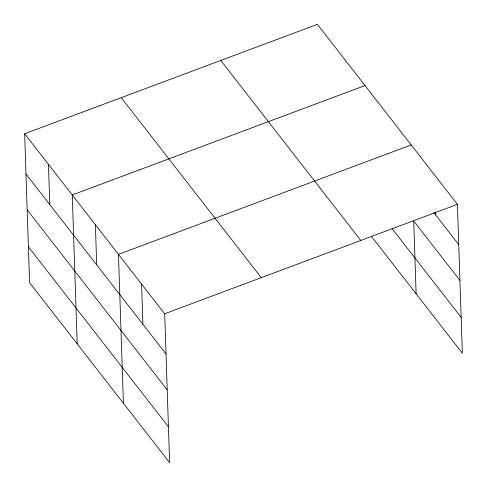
<?xml version="1.0" encoding="UTF-8"?>
<svg xmlns="http://www.w3.org/2000/svg" width="487" height="487" viewBox="0 0 487 487"><rect width="100%" height="100%" fill="white"/><g stroke="black" fill="none" stroke-linecap="round" stroke-linejoin="round"><path stroke-width="0.73" d="M24.654 133.767L164.685 313.768L169.622 462.65L29.591 282.649L24.654 133.767L317.378 24.35L457.409 204.351L462.346 353.233L371.313 236.213M364.988 85.554L72.265 194.964L77.202 343.846M411.198 144.949L118.475 254.366L123.412 403.248M164.685 313.768L457.409 204.351M433.789 212.502L458.742 244.584M459.935 280.439L413.725 221.037L416.135 293.838M392.303 228.872L461.159 317.378M220.775 60.455L360.812 240.456M121.251 97.656L261.282 277.657M25.988 173.993L166.018 353.994M27.175 209.848L167.205 389.85M28.398 246.793L168.435 426.795M435.536 211.845L435.64 214.883M141.577 284.067L142.916 324.293M95.367 224.665L96.7 264.891M48.456 164.363L49.79 204.595"/></g></svg>
